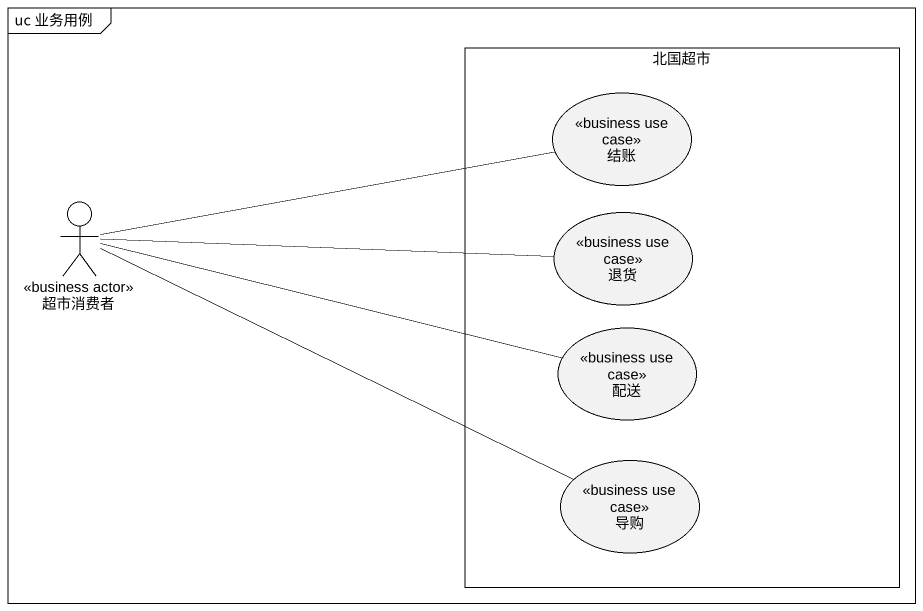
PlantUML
@startuml
mainframe uc 业务用例
rectangle 北国超市 {
  usecase 结账 <<business use case>>
  usecase 退货 <<business use case>>
  usecase 配送 <<business use case>>
  usecase 导购 <<business use case>>
}
actor 超市消费者 <<business actor>>
超市消费者 -right- 结账
超市消费者 -right- 退货
超市消费者 -right- 配送
超市消费者 -right- 导购
@enduml
